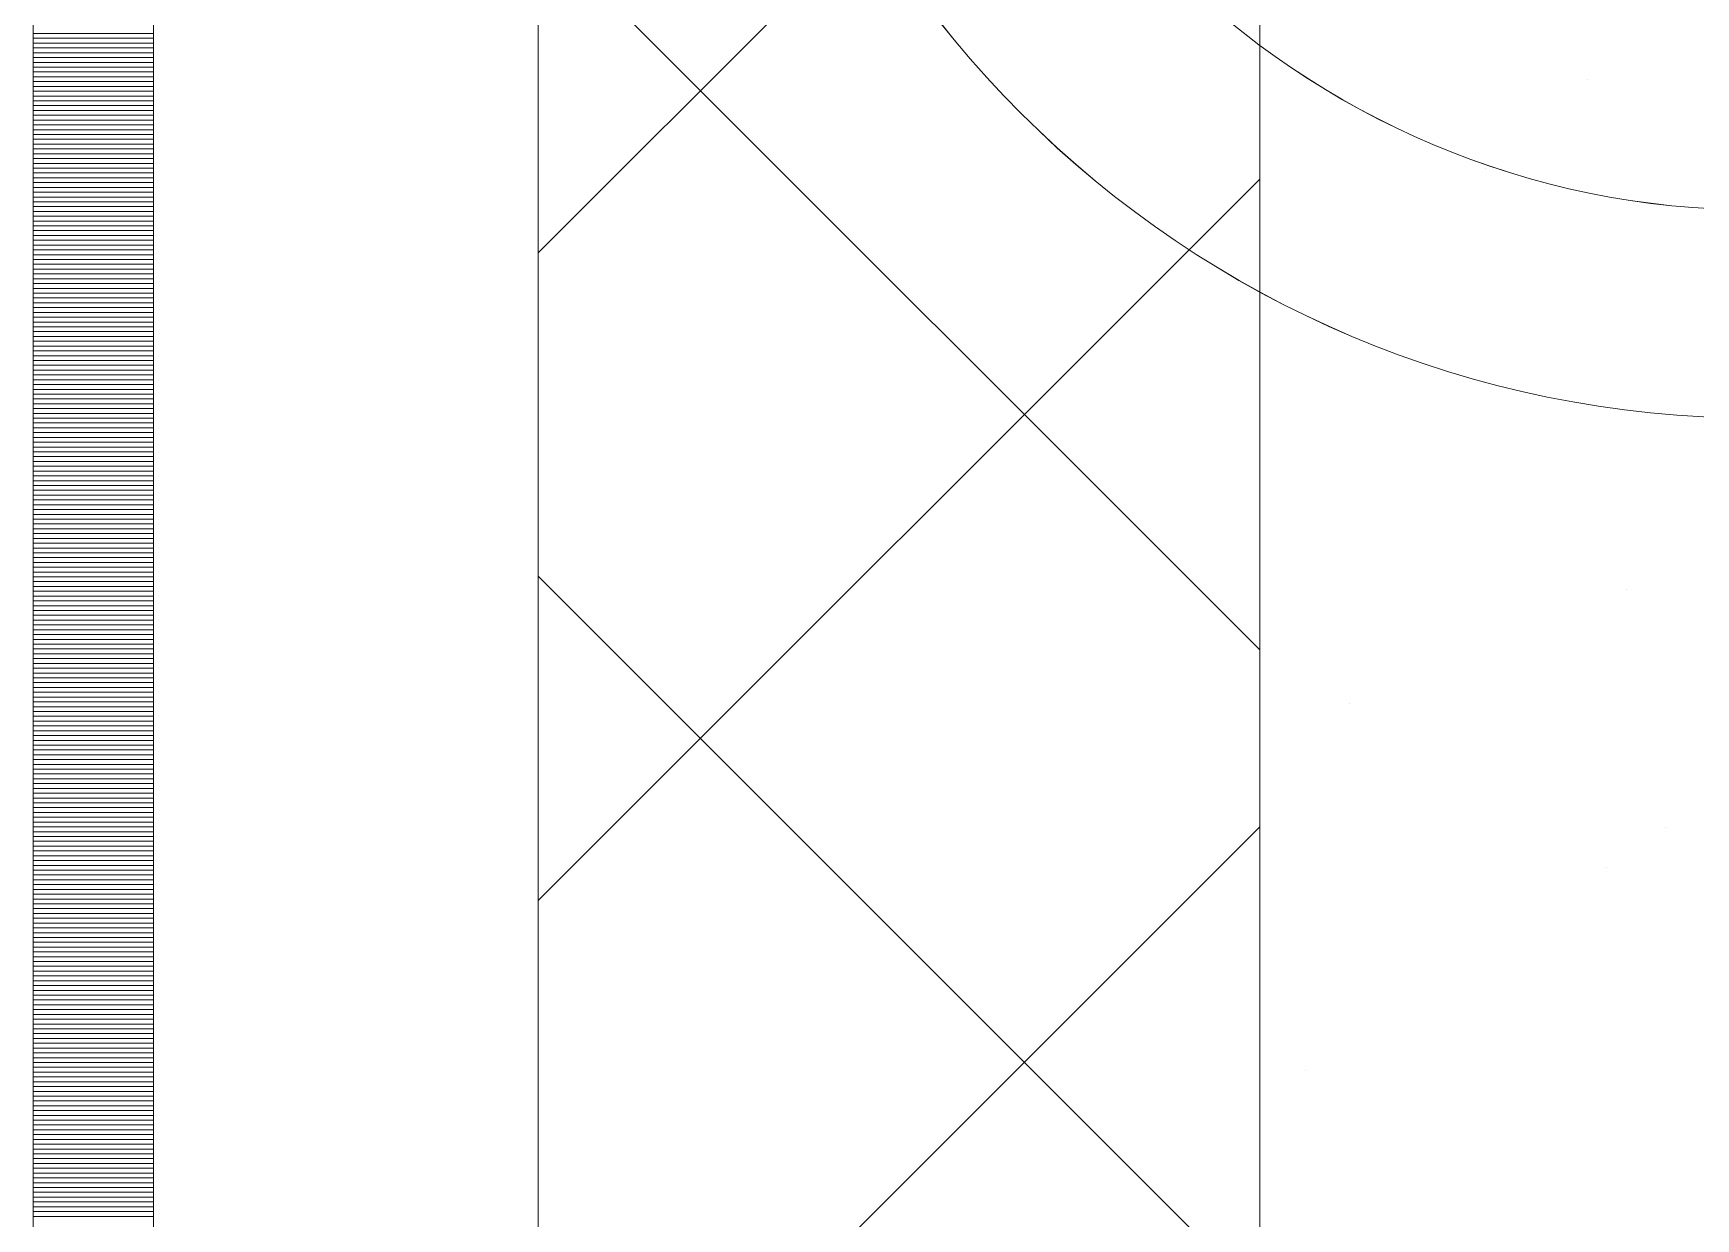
# Model space of a CAD drawing. Header units: millimetres. Extents: x 470010 to 1231400, y -134005 to 421770.
# Drawn here: x 672518.6 to 672864.2, y -14136 to -13889.4 of the extents above; entities that cross this region are included whole.
import ezdxf
from ezdxf.enums import TextEntityAlignment as Align

# ---------------------------------------------------------------- set-up
doc = ezdxf.new("R2010")
doc.units = ezdxf.units.MM
doc.linetypes.add('DASHED', pattern=[19.05, 12.7, -6.35])
doc.layers.get('Defpoints').update_dxf_attribs({"color": 140})
doc.layers.add('АР_Делит', color=120, linetype='Continuous', lineweight=0, plot=False)
for name, color, linetype, lineweight in [('АР_Стены ПЕНОблок', 52, 'Continuous', 20), ('АР_Тонкая', 254, 'Continuous', 5), ('АР_Утеплитель', 31, 'Continuous', 0), ('АР_Штриховка', 8, 'Continuous', 0)]:
    doc.layers.add(name, color=color, linetype=linetype, lineweight=lineweight)
doc.layers.add('РД_Оси_100', color=7, linetype='Continuous', lineweight=0, true_color=0x525252)
doc.styles.add('style1', font='ARIALN.TTF')

# ---------------------------------------------------------------- blocks, each defined once
blk = doc.blocks.new('СОШ_2200_АР_ОСИ_М100_28.05.24')
at = {"layer": 'АР_Делит', "color": 251, "linetype": 'DASHED', "true_color": 0x636466}
blk.add_lwpolyline([(-355, 13145), (-355, 100855), (37145, 100855), (37145, 129155), (72745, 129155), (72745, 135155), (114955, 135155), (114955, -355)], dxfattribs=at)
blk = doc.blocks.new('A$C9108343f')
at = {"layer": 'АР_Делит', "color": 18, "true_color": 0x000000}
for radius in [216.34, 173.04]:
    blk.add_circle((7158.34, 86613.08), radius, dxfattribs=at)
at = {"layer": 'АР_Стены ПЕНОблок', "color": 18, "linetype": 'Continuous', "lineweight": 20, "true_color": 0x000000}
blk.add_line((7054.96, 97555), (7054.96, 21355), dxfattribs=at)
at = {"layer": 'АР_Тонкая', "color": 18, "linetype": 'Continuous', "lineweight": 5, "true_color": 0x000000}
for p, q in [((6799.96, 97555), (6799.96, 21355)), ((6824.96, 97555), (6824.96, 21355)), ((6824.96, 21355), (6824.96, 97555)), ((6904.96, 21355), (6904.96, 97555))]:
    blk.add_line(p, q, dxfattribs=at)
at = {"layer": 'АР_Утеплитель', "color": 18, "linetype": 'Continuous', "lineweight": 0, "true_color": 0x000000}
for p, q in [((6904.96, 97555), (6904.96, 21355)), ((7054.96, 21355), (7054.96, 97555))]:
    blk.add_line(p, q, dxfattribs=at)
at = {"layer": 'АР_Штриховка', "color": 18, "linetype": 'Continuous', "lineweight": 0, "true_color": 0x000000}
for p, q in [((6904.96, 86431.15), (7054.96, 86581.15)), ((7054.96, 86348.58), (6904.96, 86498.58)), ((6799.96, 86476.75), (6824.96, 86476.75)), ((6799.96, 86475.75), (6824.96, 86475.75)), ((6799.96, 86474.75), (6824.96, 86474.75)), ((6799.96, 86473.75), (6824.96, 86473.75)), ((6799.96, 86472.75), (6824.96, 86472.75)), ((6799.96, 86471.75), (6824.96, 86471.75)), ((6799.96, 86470.75), (6824.96, 86470.75)), ((6799.96, 86469.75), (6824.96, 86469.75)), ((6799.96, 86468.75), (6824.96, 86468.75)), ((6799.96, 86467.75), (6824.96, 86467.75)), ((6799.96, 86466.75), (6824.96, 86466.75)), ((6799.96, 86465.75), (6824.96, 86465.75)), ((7123.05, 86467.14), (7123.05, 86467.14)), ((6799.96, 86464.75), (6824.96, 86464.75)), ((6799.96, 86463.75), (6824.96, 86463.75)), ((6799.96, 86462.75), (6824.96, 86462.75)), ((6799.96, 86461.75), (6824.96, 86461.75)), ((6799.96, 86460.75), (6824.96, 86460.75)), ((6799.96, 86459.75), (6824.96, 86459.75)), ((6799.96, 86458.75), (6824.96, 86458.75)), ((6799.96, 86457.75), (6824.96, 86457.75)), ((6799.96, 86456.75), (6824.96, 86456.75)), ((6799.96, 86455.75), (6824.96, 86455.75)), ((6799.96, 86454.75), (6824.96, 86454.75)), ((6799.96, 86453.75), (6824.96, 86453.75)), ((6799.96, 86452.75), (6824.96, 86452.75)), ((6799.96, 86451.75), (6824.96, 86451.75)), ((6799.96, 86450.75), (6824.96, 86450.75)), ((6799.96, 86449.75), (6824.96, 86449.75)), ((6799.96, 86448.75), (6824.96, 86448.75)), ((7101.84, 86448.69), (7101.84, 86448.69)), ((6799.96, 86447.75), (6824.96, 86447.75)), ((6799.96, 86446.75), (6824.96, 86446.75)), ((6799.96, 86445.75), (6824.96, 86445.75)), ((6799.96, 86444.75), (6824.96, 86444.75)), ((6904.96, 86296.44), (7054.96, 86446.44)), ((6799.96, 86443.75), (6824.96, 86443.75)), ((6799.96, 86442.75), (6824.96, 86442.75)), ((6799.96, 86441.75), (6824.96, 86441.75)), ((6799.96, 86440.75), (6824.96, 86440.75)), ((6799.96, 86439.75), (6824.96, 86439.75)), ((6799.96, 86438.75), (6824.96, 86438.75)), ((6799.96, 86437.75), (6824.96, 86437.75)), ((6799.96, 86436.75), (6824.96, 86436.75)), ((6799.96, 86435.75), (6824.96, 86435.75)), ((6799.96, 86434.75), (6824.96, 86434.75)), ((6799.96, 86433.75), (6824.96, 86433.75)), ((6799.96, 86432.75), (6824.96, 86432.75)), ((6799.96, 86431.75), (6824.96, 86431.75)), ((6799.96, 86430.75), (6824.96, 86430.75)), ((6799.96, 86429.75), (6824.96, 86429.75)), ((6799.96, 86428.75), (6824.96, 86428.75)), ((6799.96, 86427.75), (6824.96, 86427.75)), ((6799.96, 86426.75), (6824.96, 86426.75)), ((6799.96, 86425.75), (6824.96, 86425.75)), ((6799.96, 86424.75), (6824.96, 86424.75)), ((6799.96, 86423.75), (6824.96, 86423.75)), ((6799.96, 86422.75), (6824.96, 86422.75)), ((6799.96, 86421.75), (6824.96, 86421.75)), ((6799.96, 86420.75), (6824.96, 86420.75)), ((6799.96, 86419.75), (6824.96, 86419.75)), ((6799.96, 86418.75), (6824.96, 86418.75)), ((6799.96, 86417.75), (6824.96, 86417.75)), ((6799.96, 86416.75), (6824.96, 86416.75)), ((6799.96, 86415.75), (6824.96, 86415.75)), ((6799.96, 86414.75), (6824.96, 86414.75)), ((6799.96, 86413.75), (6824.96, 86413.75)), ((6799.96, 86412.75), (6824.96, 86412.75)), ((6799.96, 86411.75), (6824.96, 86411.75)), ((6799.96, 86410.75), (6824.96, 86410.75)), ((6799.96, 86409.75), (6824.96, 86409.75)), ((6799.96, 86408.75), (6824.96, 86408.75)), ((6799.96, 86407.75), (6824.96, 86407.75)), ((6799.96, 86406.75), (6824.96, 86406.75)), ((6799.96, 86405.75), (6824.96, 86405.75)), ((6799.96, 86404.75), (6824.96, 86404.75)), ((6799.96, 86403.75), (6824.96, 86403.75)), ((6799.96, 86402.75), (6824.96, 86402.75)), ((6799.96, 86401.75), (6824.96, 86401.75)), ((6799.96, 86400.75), (6824.96, 86400.75)), ((6799.96, 86399.75), (6824.96, 86399.75)), ((6799.96, 86398.75), (6824.96, 86398.75)), ((6799.96, 86397.75), (6824.96, 86397.75)), ((6799.96, 86396.75), (6824.96, 86396.75)), ((6799.96, 86395.75), (6824.96, 86395.75)), ((6799.96, 86394.75), (6824.96, 86394.75)), ((6799.96, 86393.75), (6824.96, 86393.75)), ((6799.96, 86392.75), (6824.96, 86392.75)), ((6799.96, 86391.75), (6824.96, 86391.75)), ((6799.96, 86390.75), (6824.96, 86390.75)), ((6799.96, 86389.75), (6824.96, 86389.75)), ((6799.96, 86388.75), (6824.96, 86388.75)), ((6799.96, 86387.75), (6824.96, 86387.75)), ((6799.96, 86386.75), (6824.96, 86386.75)), ((6799.96, 86385.75), (6824.96, 86385.75)), ((6799.96, 86384.75), (6824.96, 86384.75)), ((6799.96, 86383.75), (6824.96, 86383.75)), ((6799.96, 86382.75), (6824.96, 86382.75)), ((6799.96, 86381.75), (6824.96, 86381.75)), ((6799.96, 86380.75), (6824.96, 86380.75)), ((6799.96, 86379.75), (6824.96, 86379.75)), ((6799.96, 86378.75), (6824.96, 86378.75)), ((6799.96, 86377.75), (6824.96, 86377.75)), ((6799.96, 86376.75), (6824.96, 86376.75)), ((6799.96, 86375.75), (6824.96, 86375.75)), ((6799.96, 86374.75), (6824.96, 86374.75)), ((6799.96, 86373.75), (6824.96, 86373.75)), ((6799.96, 86372.75), (6824.96, 86372.75)), ((6799.96, 86371.75), (6824.96, 86371.75)), ((6799.96, 86370.75), (6824.96, 86370.75)), ((6799.96, 86369.75), (6824.96, 86369.75)), ((6799.96, 86368.75), (6824.96, 86368.75)), ((6799.96, 86367.75), (6824.96, 86367.75)), ((6799.96, 86366.75), (6824.96, 86366.75)), ((6799.96, 86365.75), (6824.96, 86365.75)), ((6799.96, 86364.75), (6824.96, 86364.75)), ((6799.96, 86363.75), (6824.96, 86363.75)), ((6799.96, 86362.75), (6824.96, 86362.75)), ((6799.96, 86361.75), (6824.96, 86361.75)), ((7054.96, 86213.88), (6904.96, 86363.88)), ((6799.96, 86360.75), (6824.96, 86360.75)), ((6799.96, 86359.75), (6824.96, 86359.75)), ((6799.96, 86358.75), (6824.96, 86358.75)), ((7131.22, 86361.18), (7131.22, 86361.18)), ((6799.96, 86357.75), (6824.96, 86357.75)), ((6799.96, 86356.75), (6824.96, 86356.75)), ((6799.96, 86355.75), (6824.96, 86355.75)), ((6799.96, 86354.75), (6824.96, 86354.75)), ((6799.96, 86353.75), (6824.96, 86353.75)), ((6799.96, 86352.75), (6824.96, 86352.75)), ((6799.96, 86351.75), (6824.96, 86351.75)), ((6799.96, 86350.75), (6824.96, 86350.75)), ((6799.96, 86349.75), (6824.96, 86349.75)), ((6799.96, 86348.75), (6824.96, 86348.75)), ((6799.96, 86347.75), (6824.96, 86347.75)), ((6799.96, 86346.75), (6824.96, 86346.75)), ((6799.96, 86345.75), (6824.96, 86345.75)), ((6799.96, 86344.75), (6824.96, 86344.75)), ((6799.96, 86343.75), (6824.96, 86343.75)), ((6799.96, 86342.75), (6824.96, 86342.75)), ((6799.96, 86341.75), (6824.96, 86341.75)), ((6799.96, 86340.75), (6824.96, 86340.75)), ((6799.96, 86339.75), (6824.96, 86339.75)), ((6799.96, 86338.75), (6824.96, 86338.75)), ((6799.96, 86337.75), (6824.96, 86337.75)), ((6799.96, 86336.75), (6824.96, 86336.75)), ((6799.96, 86335.75), (6824.96, 86335.75)), ((6799.96, 86334.75), (6824.96, 86334.75)), ((7073.59, 86337.35), (7073.59, 86337.35)), ((6799.96, 86333.75), (6824.96, 86333.75)), ((6799.96, 86332.75), (6824.96, 86332.75)), ((6799.96, 86331.75), (6824.96, 86331.75)), ((6799.96, 86330.75), (6824.96, 86330.75)), ((6799.96, 86329.75), (6824.96, 86329.75)), ((6799.96, 86328.75), (6824.96, 86328.75)), ((6799.96, 86327.75), (6824.96, 86327.75)), ((6799.96, 86326.75), (6824.96, 86326.75)), ((6799.96, 86325.75), (6824.96, 86325.75)), ((6799.96, 86324.75), (6824.96, 86324.75)), ((6799.96, 86323.75), (6824.96, 86323.75)), ((6799.96, 86322.75), (6824.96, 86322.75)), ((6799.96, 86321.75), (6824.96, 86321.75)), ((6799.96, 86320.75), (6824.96, 86320.75)), ((6799.96, 86319.75), (6824.96, 86319.75)), ((6799.96, 86318.75), (6824.96, 86318.75)), ((6799.96, 86317.75), (6824.96, 86317.75)), ((6799.96, 86316.75), (6824.96, 86316.75)), ((6799.96, 86315.75), (6824.96, 86315.75)), ((6799.96, 86314.75), (6824.96, 86314.75)), ((6799.96, 86313.75), (6824.96, 86313.75)), ((6799.96, 86312.75), (6824.96, 86312.75)), ((6799.96, 86311.75), (6824.96, 86311.75)), ((6799.96, 86310.75), (6824.96, 86310.75)), ((6904.96, 86161.74), (7054.96, 86311.74)), ((7139.36, 86311.67), (7139.36, 86311.67)), ((6799.96, 86309.75), (6824.96, 86309.75)), ((6799.96, 86308.75), (6824.96, 86308.75)), ((6799.96, 86307.75), (6824.96, 86307.75)), ((6799.96, 86306.75), (6824.96, 86306.75)), ((6799.96, 86305.75), (6824.96, 86305.75)), ((6799.96, 86304.75), (6824.96, 86304.75)), ((6799.96, 86303.75), (6824.96, 86303.75)), ((7127.15, 86303.23), (7127.15, 86303.23)), ((6799.96, 86302.75), (6824.96, 86302.75)), ((6799.96, 86301.75), (6824.96, 86301.75)), ((6799.96, 86300.75), (6824.96, 86300.75)), ((6799.96, 86299.75), (6824.96, 86299.75)), ((6799.96, 86298.75), (6824.96, 86298.75)), ((6799.96, 86297.75), (6824.96, 86297.75)), ((6799.96, 86296.75), (6824.96, 86296.75)), ((6799.96, 86295.75), (6824.96, 86295.75)), ((6799.96, 86294.75), (6824.96, 86294.75)), ((6799.96, 86293.75), (6824.96, 86293.75)), ((6799.96, 86292.75), (6824.96, 86292.75)), ((6799.96, 86291.75), (6824.96, 86291.75)), ((6799.96, 86290.75), (6824.96, 86290.75)), ((6799.96, 86289.75), (6824.96, 86289.75)), ((6799.96, 86288.75), (6824.96, 86288.75)), ((6799.96, 86287.75), (6824.96, 86287.75)), ((6799.96, 86286.75), (6824.96, 86286.75)), ((6799.96, 86285.75), (6824.96, 86285.75)), ((6799.96, 86284.75), (6824.96, 86284.75)), ((6799.96, 86283.75), (6824.96, 86283.75)), ((6799.96, 86282.75), (6824.96, 86282.75)), ((6799.96, 86281.75), (6824.96, 86281.75)), ((6799.96, 86280.75), (6824.96, 86280.75)), ((6799.96, 86279.75), (6824.96, 86279.75)), ((6799.96, 86278.75), (6824.96, 86278.75)), ((6799.96, 86277.75), (6824.96, 86277.75)), ((6799.96, 86276.75), (6824.96, 86276.75)), ((6799.96, 86275.75), (6824.96, 86275.75)), ((6799.96, 86274.75), (6824.96, 86274.75)), ((6799.96, 86273.75), (6824.96, 86273.75)), ((6799.96, 86272.75), (6824.96, 86272.75)), ((6799.96, 86271.75), (6824.96, 86271.75)), ((6799.96, 86270.75), (6824.96, 86270.75)), ((6799.96, 86269.75), (6824.96, 86269.75)), ((6799.96, 86268.75), (6824.96, 86268.75)), ((6799.96, 86267.75), (6824.96, 86267.75)), ((6799.96, 86266.75), (6824.96, 86266.75)), ((6799.96, 86265.75), (6824.96, 86265.75)), ((6799.96, 86264.75), (6824.96, 86264.75)), ((6799.96, 86263.75), (6824.96, 86263.75)), ((6799.96, 86262.75), (6824.96, 86262.75)), ((6799.96, 86261.75), (6824.96, 86261.75)), ((6799.96, 86260.75), (6824.96, 86260.75)), ((6799.96, 86259.75), (6824.96, 86259.75)), ((6799.96, 86258.75), (6824.96, 86258.75)), ((7064.4, 86261), (7064.4, 86261)), ((6799.96, 86257.75), (6824.96, 86257.75)), ((6799.96, 86256.75), (6824.96, 86256.75)), ((6799.96, 86255.75), (6824.96, 86255.75)), ((6799.96, 86254.75), (6824.96, 86254.75)), ((6799.96, 86253.75), (6824.96, 86253.75)), ((6799.96, 86252.75), (6824.96, 86252.75)), ((6799.96, 86251.75), (6824.96, 86251.75)), ((6799.96, 86250.75), (6824.96, 86250.75)), ((6799.96, 86249.75), (6824.96, 86249.75)), ((6799.96, 86248.75), (6824.96, 86248.75)), ((6799.96, 86247.75), (6824.96, 86247.75)), ((6799.96, 86246.75), (6824.96, 86246.75)), ((6799.96, 86245.75), (6824.96, 86245.75)), ((6799.96, 86244.75), (6824.96, 86244.75)), ((6799.96, 86243.75), (6824.96, 86243.75)), ((6799.96, 86242.75), (6824.96, 86242.75)), ((6799.96, 86241.75), (6824.96, 86241.75)), ((6799.96, 86240.75), (6824.96, 86240.75)), ((6799.96, 86239.75), (6824.96, 86239.75)), ((6799.96, 86238.75), (6824.96, 86238.75)), ((6799.96, 86237.75), (6824.96, 86237.75)), ((6799.96, 86236.75), (6824.96, 86236.75)), ((6799.96, 86235.75), (6824.96, 86235.75)), ((6799.96, 86234.75), (6824.96, 86234.75)), ((6799.96, 86233.75), (6824.96, 86233.75)), ((6799.96, 86232.75), (6824.96, 86232.75)), ((6799.96, 86231.75), (6824.96, 86231.75)), ((6799.96, 86230.75), (6824.96, 86230.75))]:
    blk.add_line(p, q, dxfattribs=at)
at = {"layer": 'РД_Оси_100'}
blk.add_blockref('СОШ_2200_АР_ОСИ_М100_28.05.24', (7154.96, 6755), dxfattribs=at)
at = {"layer": 'Defpoints', "color": 18, "true_color": 0x000000, "style": 'style1'}
for p in [(143949.34, 316089.12), (143974.98, 281639.5), (143890.4, 273244.71), (143839.99, 264276.81), (143967.75, 254892.38), (12251.96, 104178.14), (12382.58, 96023.14)]:
    blk.add_attdef('АР-ПОМЕЩЕНИЕ:НАИМЕНОВАНИЕ', text='', height=100, dxfattribs=at).set_placement(p, align=Align.MIDDLE)
at = {"layer": 'Defpoints', "color": 18, "true_color": 0x000000, "style": 'style1', "flags": 8}
for p in [(143951.3, 279099.09), (143848.34, 269251.11), (143875.33, 260094.25), (144049.74, 250824.7), (163419.28, 238153.36), (155897.46, 237965.97), (183037.2, 237965.97), (143342.94, 237876.19)]:
    blk.add_attdef('АР-ПОМЕЩЕНИЕ:НАИМЕНОВАНИЕ', text='', height=100, dxfattribs=at).set_placement(p, align=Align.MIDDLE)

msp = doc.modelspace()

# ---------------------------------------------------------------- linework, layer by layer
at = {"layer": 'АР_Делит', "color": 18, "true_color": 0x000000}
for radius in [216.336, 173.036]:
    msp.add_circle((672876.957, -13753.162), radius, dxfattribs=at)
at = {"layer": 'АР_Стены ПЕНОблок', "color": 18, "linetype": 'Continuous', "lineweight": 20, "true_color": 0x000000}
msp.add_line((672773.57, -2811.242), (672773.57, -79011.242), dxfattribs=at)
at = {"layer": 'АР_Тонкая', "color": 18, "linetype": 'Continuous', "lineweight": 5, "true_color": 0x000000}
for p, q in [((672518.57, -2811.242), (672518.57, -79011.242)), ((672543.57, -2811.242), (672543.57, -79011.242)), ((672543.57, -79011.242), (672543.57, -2811.242)), ((672623.57, -79011.242), (672623.57, -2811.242))]:
    msp.add_line(p, q, dxfattribs=at)
at = {"layer": 'АР_Утеплитель', "color": 18, "linetype": 'Continuous', "lineweight": 0, "true_color": 0x000000}
for p, q in [((672623.57, -2811.242), (672623.57, -79011.242)), ((672773.57, -79011.242), (672773.57, -2811.242))]:
    msp.add_line(p, q, dxfattribs=at)
at = {"layer": 'АР_Штриховка', "color": 18, "linetype": 'Continuous', "lineweight": 0, "true_color": 0x000000}
for p, q in [((672623.57, -13935.094), (672773.57, -13785.094)), ((672773.57, -14017.661), (672623.57, -13867.661)), ((672518.57, -13889.492), (672543.57, -13889.492)), ((672518.57, -13890.492), (672543.57, -13890.492)), ((672518.57, -13891.492), (672543.57, -13891.492)), ((672518.57, -13892.492), (672543.57, -13892.492)), ((672518.57, -13893.492), (672543.57, -13893.492)), ((672518.57, -13894.492), (672543.57, -13894.492)), ((672518.57, -13895.492), (672543.57, -13895.492)), ((672518.57, -13896.492), (672543.57, -13896.492)), ((672518.57, -13897.492), (672543.57, -13897.492)), ((672518.57, -13898.492), (672543.57, -13898.492)), ((672518.57, -13899.492), (672543.57, -13899.492)), ((672518.57, -13900.492), (672543.57, -13900.492)), ((672518.57, -13901.492), (672543.57, -13901.492)), ((672518.57, -13902.492), (672543.57, -13902.492)), ((672518.57, -13903.492), (672543.57, -13903.492)), ((672518.57, -13904.492), (672543.57, -13904.492)), ((672518.57, -13905.492), (672543.57, -13905.492)), ((672518.57, -13906.492), (672543.57, -13906.492)), ((672518.57, -13907.492), (672543.57, -13907.492)), ((672518.57, -13908.492), (672543.57, -13908.492)), ((672518.57, -13909.492), (672543.57, -13909.492)), ((672518.57, -13910.492), (672543.57, -13910.492)), ((672518.57, -13911.492), (672543.57, -13911.492)), ((672518.57, -13912.492), (672543.57, -13912.492)), ((672518.57, -13913.492), (672543.57, -13913.492)), ((672518.57, -13914.492), (672543.57, -13914.492)), ((672518.57, -13915.492), (672543.57, -13915.492)), ((672518.57, -13916.492), (672543.57, -13916.492)), ((672518.57, -13917.492), (672543.57, -13917.492)), ((672518.57, -13918.492), (672543.57, -13918.492)), ((672518.57, -13919.492), (672543.57, -13919.492)), ((672623.57, -14069.798), (672773.57, -13919.798)), ((672518.57, -13920.492), (672543.57, -13920.492)), ((672518.57, -13921.492), (672543.57, -13921.492)), ((672518.57, -13922.492), (672543.57, -13922.492)), ((672518.57, -13923.492), (672543.57, -13923.492)), ((672518.57, -13924.492), (672543.57, -13924.492)), ((672518.57, -13925.492), (672543.57, -13925.492)), ((672518.57, -13926.492), (672543.57, -13926.492)), ((672518.57, -13927.492), (672543.57, -13927.492)), ((672518.57, -13928.492), (672543.57, -13928.492)), ((672518.57, -13929.492), (672543.57, -13929.492)), ((672518.57, -13930.492), (672543.57, -13930.492)), ((672518.57, -13931.492), (672543.57, -13931.492)), ((672518.57, -13932.492), (672543.57, -13932.492)), ((672518.57, -13933.492), (672543.57, -13933.492)), ((672518.57, -13934.492), (672543.57, -13934.492)), ((672518.57, -13935.492), (672543.57, -13935.492)), ((672518.57, -13936.492), (672543.57, -13936.492)), ((672518.57, -13937.492), (672543.57, -13937.492)), ((672518.57, -13938.492), (672543.57, -13938.492)), ((672518.57, -13939.492), (672543.57, -13939.492)), ((672518.57, -13940.492), (672543.57, -13940.492)), ((672518.57, -13941.492), (672543.57, -13941.492)), ((672518.57, -13942.492), (672543.57, -13942.492)), ((672518.57, -13943.492), (672543.57, -13943.492)), ((672518.57, -13944.492), (672543.57, -13944.492)), ((672518.57, -13945.492), (672543.57, -13945.492)), ((672518.57, -13946.492), (672543.57, -13946.492)), ((672518.57, -13947.492), (672543.57, -13947.492)), ((672518.57, -13948.492), (672543.57, -13948.492)), ((672518.57, -13949.492), (672543.57, -13949.492)), ((672518.57, -13950.492), (672543.57, -13950.492)), ((672518.57, -13951.492), (672543.57, -13951.492)), ((672518.57, -13952.492), (672543.57, -13952.492)), ((672518.57, -13953.492), (672543.57, -13953.492)), ((672518.57, -13954.492), (672543.57, -13954.492)), ((672518.57, -13955.492), (672543.57, -13955.492)), ((672518.57, -13956.492), (672543.57, -13956.492)), ((672518.57, -13957.492), (672543.57, -13957.492)), ((672518.57, -13958.492), (672543.57, -13958.492)), ((672518.57, -13959.492), (672543.57, -13959.492)), ((672518.57, -13960.492), (672543.57, -13960.492)), ((672518.57, -13961.492), (672543.57, -13961.492)), ((672518.57, -13962.492), (672543.57, -13962.492)), ((672518.57, -13963.492), (672543.57, -13963.492)), ((672518.57, -13964.492), (672543.57, -13964.492)), ((672518.57, -13965.492), (672543.57, -13965.492)), ((672518.57, -13966.492), (672543.57, -13966.492)), ((672518.57, -13967.492), (672543.57, -13967.492)), ((672518.57, -13968.492), (672543.57, -13968.492)), ((672518.57, -13969.492), (672543.57, -13969.492)), ((672518.57, -13970.492), (672543.57, -13970.492)), ((672518.57, -13971.492), (672543.57, -13971.492)), ((672518.57, -13972.492), (672543.57, -13972.492)), ((672518.57, -13973.492), (672543.57, -13973.492)), ((672518.57, -13974.492), (672543.57, -13974.492)), ((672518.57, -13975.492), (672543.57, -13975.492)), ((672518.57, -13976.492), (672543.57, -13976.492)), ((672518.57, -13977.492), (672543.57, -13977.492)), ((672518.57, -13978.492), (672543.57, -13978.492)), ((672518.57, -13979.492), (672543.57, -13979.492)), ((672518.57, -13980.492), (672543.57, -13980.492)), ((672518.57, -13981.492), (672543.57, -13981.492)), ((672518.57, -13982.492), (672543.57, -13982.492)), ((672518.57, -13983.492), (672543.57, -13983.492)), ((672518.57, -13984.492), (672543.57, -13984.492)), ((672518.57, -13985.492), (672543.57, -13985.492)), ((672518.57, -13986.492), (672543.57, -13986.492)), ((672518.57, -13987.492), (672543.57, -13987.492)), ((672518.57, -13988.492), (672543.57, -13988.492)), ((672518.57, -13989.492), (672543.57, -13989.492)), ((672518.57, -13990.492), (672543.57, -13990.492)), ((672518.57, -13991.492), (672543.57, -13991.492)), ((672518.57, -13992.492), (672543.57, -13992.492)), ((672518.57, -13993.492), (672543.57, -13993.492)), ((672518.57, -13994.492), (672543.57, -13994.492)), ((672518.57, -13995.492), (672543.57, -13995.492)), ((672518.57, -13996.492), (672543.57, -13996.492)), ((672518.57, -13997.492), (672543.57, -13997.492)), ((672518.57, -13998.492), (672543.57, -13998.492)), ((672518.57, -13999.492), (672543.57, -13999.492)), ((672518.57, -14000.492), (672543.57, -14000.492)), ((672518.57, -14001.492), (672543.57, -14001.492)), ((672518.57, -14002.492), (672543.57, -14002.492)), ((672773.57, -14152.364), (672623.57, -14002.364)), ((672518.57, -14003.492), (672543.57, -14003.492)), ((672518.57, -14004.492), (672543.57, -14004.492)), ((672518.57, -14005.492), (672543.57, -14005.492)), ((672518.57, -14006.492), (672543.57, -14006.492)), ((672518.57, -14007.492), (672543.57, -14007.492)), ((672518.57, -14008.492), (672543.57, -14008.492)), ((672518.57, -14009.492), (672543.57, -14009.492)), ((672518.57, -14010.492), (672543.57, -14010.492)), ((672518.57, -14011.492), (672543.57, -14011.492)), ((672518.57, -14012.492), (672543.57, -14012.492)), ((672518.57, -14013.492), (672543.57, -14013.492)), ((672518.57, -14014.492), (672543.57, -14014.492)), ((672518.57, -14015.492), (672543.57, -14015.492)), ((672518.57, -14016.492), (672543.57, -14016.492)), ((672518.57, -14017.492), (672543.57, -14017.492)), ((672518.57, -14018.492), (672543.57, -14018.492)), ((672518.57, -14019.492), (672543.57, -14019.492)), ((672518.57, -14020.492), (672543.57, -14020.492)), ((672518.57, -14021.492), (672543.57, -14021.492)), ((672518.57, -14022.492), (672543.57, -14022.492)), ((672518.57, -14023.492), (672543.57, -14023.492)), ((672518.57, -14024.492), (672543.57, -14024.492)), ((672518.57, -14025.492), (672543.57, -14025.492)), ((672518.57, -14026.492), (672543.57, -14026.492)), ((672518.57, -14027.492), (672543.57, -14027.492)), ((672518.57, -14028.492), (672543.57, -14028.492)), ((672518.57, -14029.492), (672543.57, -14029.492)), ((672518.57, -14030.492), (672543.57, -14030.492)), ((672518.57, -14031.492), (672543.57, -14031.492)), ((672518.57, -14032.492), (672543.57, -14032.492)), ((672518.57, -14033.492), (672543.57, -14033.492)), ((672518.57, -14034.492), (672543.57, -14034.492)), ((672518.57, -14035.492), (672543.57, -14035.492)), ((672518.57, -14036.492), (672543.57, -14036.492)), ((672518.57, -14037.492), (672543.57, -14037.492)), ((672518.57, -14038.492), (672543.57, -14038.492)), ((672518.57, -14039.492), (672543.57, -14039.492)), ((672518.57, -14040.492), (672543.57, -14040.492)), ((672518.57, -14041.492), (672543.57, -14041.492)), ((672518.57, -14042.492), (672543.57, -14042.492)), ((672518.57, -14043.492), (672543.57, -14043.492)), ((672518.57, -14044.492), (672543.57, -14044.492)), ((672518.57, -14045.492), (672543.57, -14045.492)), ((672518.57, -14046.492), (672543.57, -14046.492)), ((672518.57, -14047.492), (672543.57, -14047.492)), ((672518.57, -14048.492), (672543.57, -14048.492)), ((672518.57, -14049.492), (672543.57, -14049.492)), ((672518.57, -14050.492), (672543.57, -14050.492)), ((672518.57, -14051.492), (672543.57, -14051.492)), ((672518.57, -14052.492), (672543.57, -14052.492)), ((672518.57, -14053.492), (672543.57, -14053.492)), ((672518.57, -14054.492), (672543.57, -14054.492)), ((672623.57, -14204.501), (672773.57, -14054.501)), ((672518.57, -14055.492), (672543.57, -14055.492)), ((672518.57, -14056.492), (672543.57, -14056.492)), ((672518.57, -14057.492), (672543.57, -14057.492)), ((672518.57, -14058.492), (672543.57, -14058.492)), ((672518.57, -14059.492), (672543.57, -14059.492)), ((672518.57, -14060.492), (672543.57, -14060.492)), ((672518.57, -14061.492), (672543.57, -14061.492)), ((672518.57, -14062.492), (672543.57, -14062.492)), ((672518.57, -14063.492), (672543.57, -14063.492)), ((672518.57, -14064.492), (672543.57, -14064.492)), ((672518.57, -14065.492), (672543.57, -14065.492)), ((672518.57, -14066.492), (672543.57, -14066.492)), ((672518.57, -14067.492), (672543.57, -14067.492)), ((672518.57, -14068.492), (672543.57, -14068.492)), ((672518.57, -14069.492), (672543.57, -14069.492)), ((672518.57, -14070.492), (672543.57, -14070.492)), ((672518.57, -14071.492), (672543.57, -14071.492)), ((672518.57, -14072.492), (672543.57, -14072.492)), ((672518.57, -14073.492), (672543.57, -14073.492)), ((672518.57, -14074.492), (672543.57, -14074.492)), ((672518.57, -14075.492), (672543.57, -14075.492)), ((672518.57, -14076.492), (672543.57, -14076.492)), ((672518.57, -14077.492), (672543.57, -14077.492)), ((672518.57, -14078.492), (672543.57, -14078.492)), ((672518.57, -14079.492), (672543.57, -14079.492)), ((672518.57, -14080.492), (672543.57, -14080.492)), ((672518.57, -14081.492), (672543.57, -14081.492)), ((672518.57, -14082.492), (672543.57, -14082.492)), ((672518.57, -14083.492), (672543.57, -14083.492)), ((672518.57, -14084.492), (672543.57, -14084.492)), ((672518.57, -14085.492), (672543.57, -14085.492)), ((672518.57, -14086.492), (672543.57, -14086.492)), ((672518.57, -14087.492), (672543.57, -14087.492)), ((672518.57, -14088.492), (672543.57, -14088.492)), ((672518.57, -14089.492), (672543.57, -14089.492)), ((672518.57, -14090.492), (672543.57, -14090.492)), ((672518.57, -14091.492), (672543.57, -14091.492)), ((672518.57, -14092.492), (672543.57, -14092.492)), ((672518.57, -14093.492), (672543.57, -14093.492)), ((672518.57, -14094.492), (672543.57, -14094.492)), ((672518.57, -14095.492), (672543.57, -14095.492)), ((672518.57, -14096.492), (672543.57, -14096.492)), ((672518.57, -14097.492), (672543.57, -14097.492)), ((672518.57, -14098.492), (672543.57, -14098.492)), ((672518.57, -14099.492), (672543.57, -14099.492)), ((672518.57, -14100.492), (672543.57, -14100.492)), ((672518.57, -14101.492), (672543.57, -14101.492)), ((672518.57, -14102.492), (672543.57, -14102.492)), ((672518.57, -14103.492), (672543.57, -14103.492)), ((672518.57, -14104.492), (672543.57, -14104.492)), ((672518.57, -14105.492), (672543.57, -14105.492)), ((672518.57, -14106.492), (672543.57, -14106.492)), ((672518.57, -14107.492), (672543.57, -14107.492)), ((672518.57, -14108.492), (672543.57, -14108.492)), ((672518.57, -14109.492), (672543.57, -14109.492)), ((672518.57, -14110.492), (672543.57, -14110.492)), ((672518.57, -14111.492), (672543.57, -14111.492)), ((672518.57, -14112.492), (672543.57, -14112.492)), ((672518.57, -14113.492), (672543.57, -14113.492)), ((672518.57, -14114.492), (672543.57, -14114.492)), ((672518.57, -14115.492), (672543.57, -14115.492)), ((672518.57, -14116.492), (672543.57, -14116.492)), ((672518.57, -14117.492), (672543.57, -14117.492)), ((672518.57, -14118.492), (672543.57, -14118.492)), ((672518.57, -14119.492), (672543.57, -14119.492)), ((672518.57, -14120.492), (672543.57, -14120.492)), ((672518.57, -14121.492), (672543.57, -14121.492)), ((672518.57, -14122.492), (672543.57, -14122.492)), ((672518.57, -14123.492), (672543.57, -14123.492)), ((672518.57, -14124.492), (672543.57, -14124.492)), ((672518.57, -14125.492), (672543.57, -14125.492)), ((672518.57, -14126.492), (672543.57, -14126.492)), ((672518.57, -14127.492), (672543.57, -14127.492)), ((672518.57, -14128.492), (672543.57, -14128.492)), ((672518.57, -14129.492), (672543.57, -14129.492)), ((672518.57, -14130.492), (672543.57, -14130.492)), ((672518.57, -14131.492), (672543.57, -14131.492)), ((672518.57, -14132.492), (672543.57, -14132.492)), ((672518.57, -14133.492), (672543.57, -14133.492)), ((672518.57, -14134.492), (672543.57, -14134.492)), ((672518.57, -14135.492), (672543.57, -14135.492))]:
    msp.add_line(p, q, dxfattribs=at)

# ---------------------------------------------------------------- block references
msp.add_blockref('A$C9108343f', (665718.612, -100366.242))
at = {"layer": 'РД_Оси_100'}
msp.add_blockref('СОШ_2200_АР_ОСИ_М100_28.05.24', (672873.57, -93611.242), dxfattribs=at)

doc.saveas('drawing.dxf')
